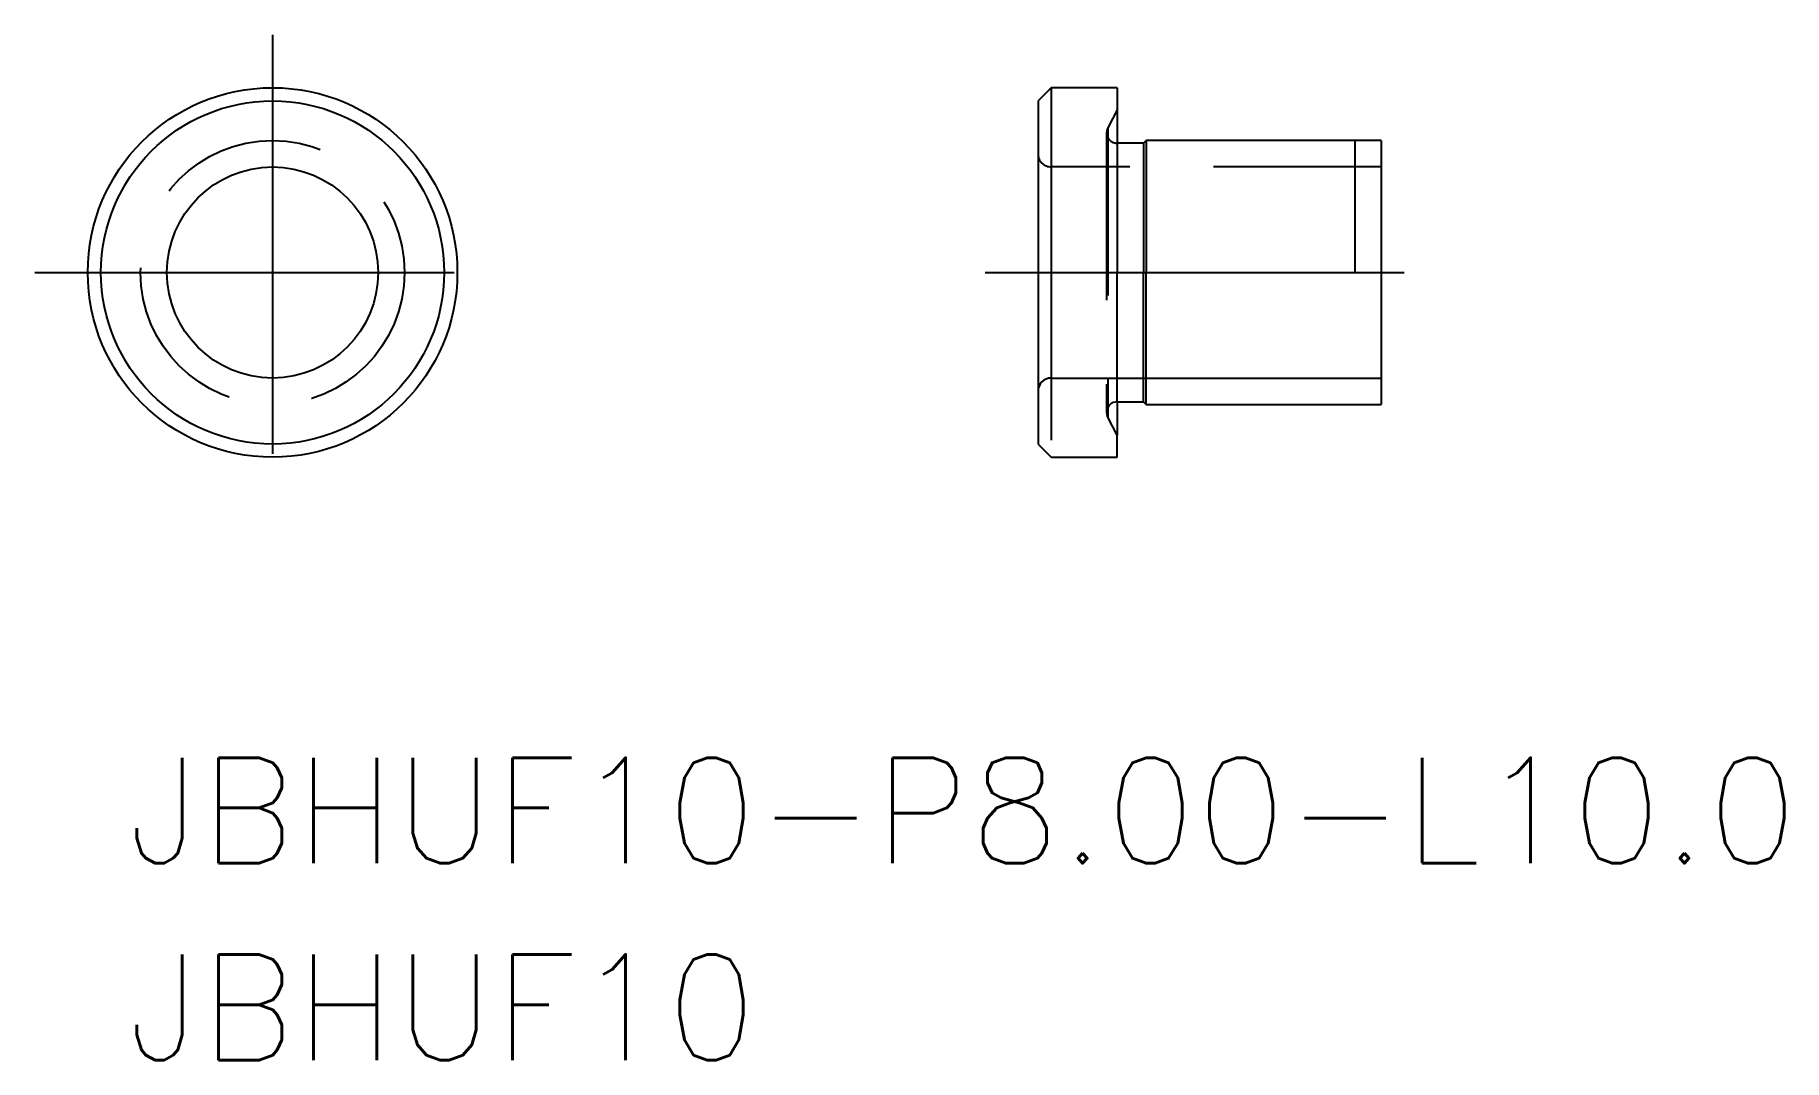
# Model space of a CAD drawing. Extents: x -2 to 64.3, y -12.6 to 26.3.
import ezdxf

# ---------------------------------------------------------------- set-up
doc = ezdxf.new("R2010")
doc.units = 0
doc.header["$LTSCALE"] = 0.5
doc.linetypes.add('CENTER', pattern=[50.8, 31.75, -6.35, 6.35, -6.35])
doc.linetypes.add('DASHED', pattern=[19.05, 12.7, -6.35])
doc.layers.get('0').update_dxf_attribs({"linetype": 'CONTINUOUS'})
for name, color, linetype in [('MSM_CENTER', 1, 'CENTER'), ('MSM_CONTINUOUS', 7, 'CONTINUOUS'), ('MSM_DASHED', 4, 'DASHED'), ('MSM_NARROW', 5, 'CONTINUOUS')]:
    doc.layers.add(name, color=color, linetype=linetype)
doc.styles.get("Standard").update_dxf_attribs({"font": 'txt.shx', "height": 3, "bigfont": 'bigfont.shx'})

msp = doc.modelspace()

# ---------------------------------------------------------------- linework, layer by layer
at = {"layer": 'MSM_CENTER', "linetype": 'CENTER'}
for p, q in [((7, 26.282), (7, 8.282)), ((-2, 17.282), (16, 17.282))]:
    msp.add_line(p, q, dxfattribs=at)
at = {"layer": 'MSM_CENTER'}
msp.add_line((34, 17.282), (51, 17.282), dxfattribs=at)
at = {"layer": 'MSM_CONTINUOUS'}
for p, q in [((36.5, 24.282), (36, 23.782)), ((39, 24.282), (36.5, 24.282)), ((36.5, 24.282), (36.5, 17.282)), ((39, 24.282), (39, 17.282)), ((40, 22.182), (39, 22.182)), ((40.1, 22.282), (40, 22.182)), ((40, 22.182), (40, 17.282)), ((49, 22.282), (40.1, 22.282)), ((40.1, 22.282), (40.1, 17.282)), ((49, 22.282), (49, 12.282)), ((36.5, 13.282), (49, 13.282)), ((39, 12.382), (40, 12.382)), ((39, 12.382), (39, 11.115)), ((40, 12.382), (40.1, 12.282)), ((40.1, 12.282), (49, 12.282)), ((39, 11.115), (38.645, 11.797)), ((36, 10.782), (36.5, 10.282)), ((39, 10.282), (39, 11.115)), ((36.5, 10.282), (39, 10.282))]:
    msp.add_line(p, q, dxfattribs=at)
at = {"layer": 'MSM_CONTINUOUS', "linetype": 'CONTINUOUS'}
msp.add_line((36, 23.782), (36, 10.782), dxfattribs=at)
for radius in [7, 4]:
    msp.add_circle((7, 17.282), radius, dxfattribs=at)
at = {"layer": 'MSM_CONTINUOUS'}
msp.add_circle((7, 17.282), 6.5, dxfattribs=at)
for centre, radius, start, end in [((36.5, 12.782), 0.5, 90, 180), ((39, 11.982), 0.4, 90, 180), ((39, 11.982), 0.4, 180, 207.5)]:
    msp.add_arc(centre, radius, start, end, dxfattribs=at)
at = {"layer": 'MSM_DASHED'}
for p, q in [((39, 23.448), (38.645, 22.766)), ((38.6, 22.582), (38.6, 11.982)), ((38.645, 22.766), (38.645, 11.797)), ((49, 21.282), (36.5, 21.282)), ((36.5, 17.282), (36.5, 10.282)), ((39, 12.382), (39, 17.282)), ((40, 12.382), (40, 17.282)), ((40.1, 12.282), (40.1, 17.282))]:
    msp.add_line(p, q, dxfattribs=at)
at = {"layer": 'MSM_DASHED', "linetype": 'DASHED'}
msp.add_circle((7, 17.282), 5, dxfattribs=at)
at = {"layer": 'MSM_DASHED'}
for centre, radius, start in [((39, 22.582), 0.4, 152.5), ((36.5, 21.782), 0.5, 180)]:
    msp.add_arc(centre, radius, start, 270, dxfattribs=at)
at = {"layer": 'MSM_NARROW'}
msp.add_line((48, 22.282), (48, 17.282), dxfattribs=at)

# ---------------------------------------------------------------- texts
at = {"linetype": 'CONTINUOUS'}
for s, p in [('JBHUF10-P8.00-L10.0', (1.52, -5.103)), ('JBHUF10', (1.52, -12.558))]:
    msp.add_text(s, height=4, dxfattribs=at).set_placement(p)

doc.saveas('drawing.dxf')
